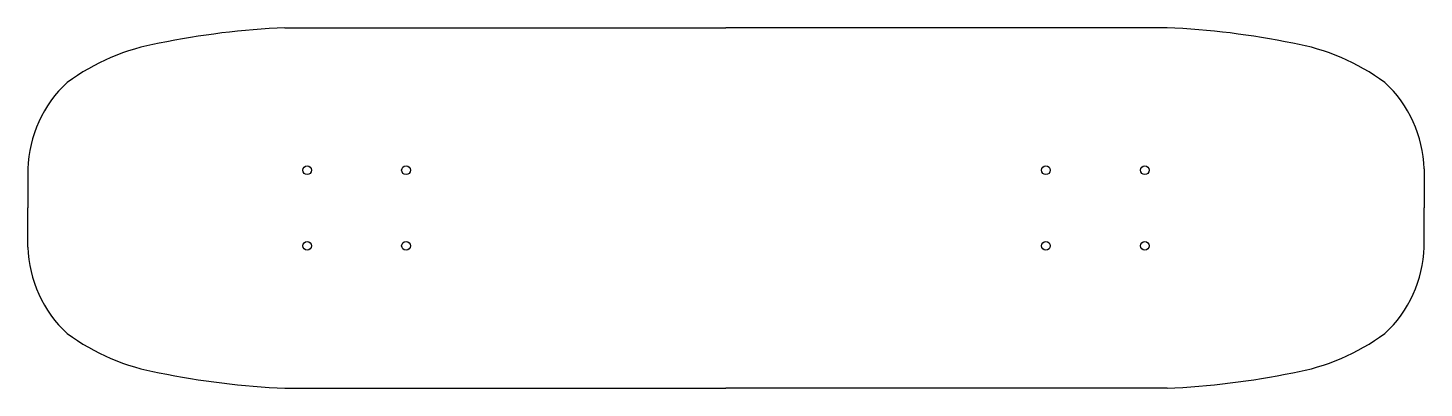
# Model space of a CAD drawing. Header units: inches. Extents: x 347.3 to 377.3, y 176.4 to 184.2.
import ezdxf

# ---------------------------------------------------------------- set-up
doc = ezdxf.new("R2010")
doc.units = ezdxf.units.IN
doc.header["$MEASUREMENT"] = 0

msp = doc.modelspace()

# ---------------------------------------------------------------- linework, layer by layer
for p, q in [((352.798, 184.165), (362.275, 184.165)), ((371.753, 184.165), (362.275, 184.165)), ((347.275, 181.133), (347.275, 180.29)), ((377.275, 181.133), (377.275, 180.29)), ((347.275, 179.447), (347.275, 180.29)), ((377.275, 179.447), (377.275, 180.29)), ((352.798, 176.415), (362.275, 176.415)), ((371.753, 176.415), (362.275, 176.415))]:
    msp.add_line(p, q)
for centre in [(353.275, 181.102), (355.4, 181.102), (369.15, 181.102), (371.275, 181.102), (353.275, 179.477), (355.4, 179.477), (369.15, 179.477), (371.275, 179.477)]:
    msp.add_circle(centre, 0.0938)
for centre, radius, start, end in [((353.487, 167.359), 16.821, 92.3466, 101.6304), ((371.064, 167.359), 16.821, 78.3696, 87.6534), ((350.875, 179.275), 4.624, 99.6928, 126.577), ((373.676, 179.275), 4.624, 53.423, 80.3072), ((349.909, 181.056), 2.635, 132.798, 178.3289), ((374.642, 181.056), 2.635, 1.6711, 47.202), ((349.909, 179.524), 2.635, 181.6711, 227.202), ((374.642, 179.524), 2.635, 312.798, 358.3289), ((350.875, 181.305), 4.624, 233.423, 260.3072), ((373.676, 181.305), 4.624, 279.6928, 306.577), ((353.487, 193.221), 16.821, 258.3696, 267.6534), ((371.064, 193.221), 16.821, 272.3466, 281.6304)]:
    msp.add_arc(centre, radius, start, end)

doc.saveas('drawing.dxf')
